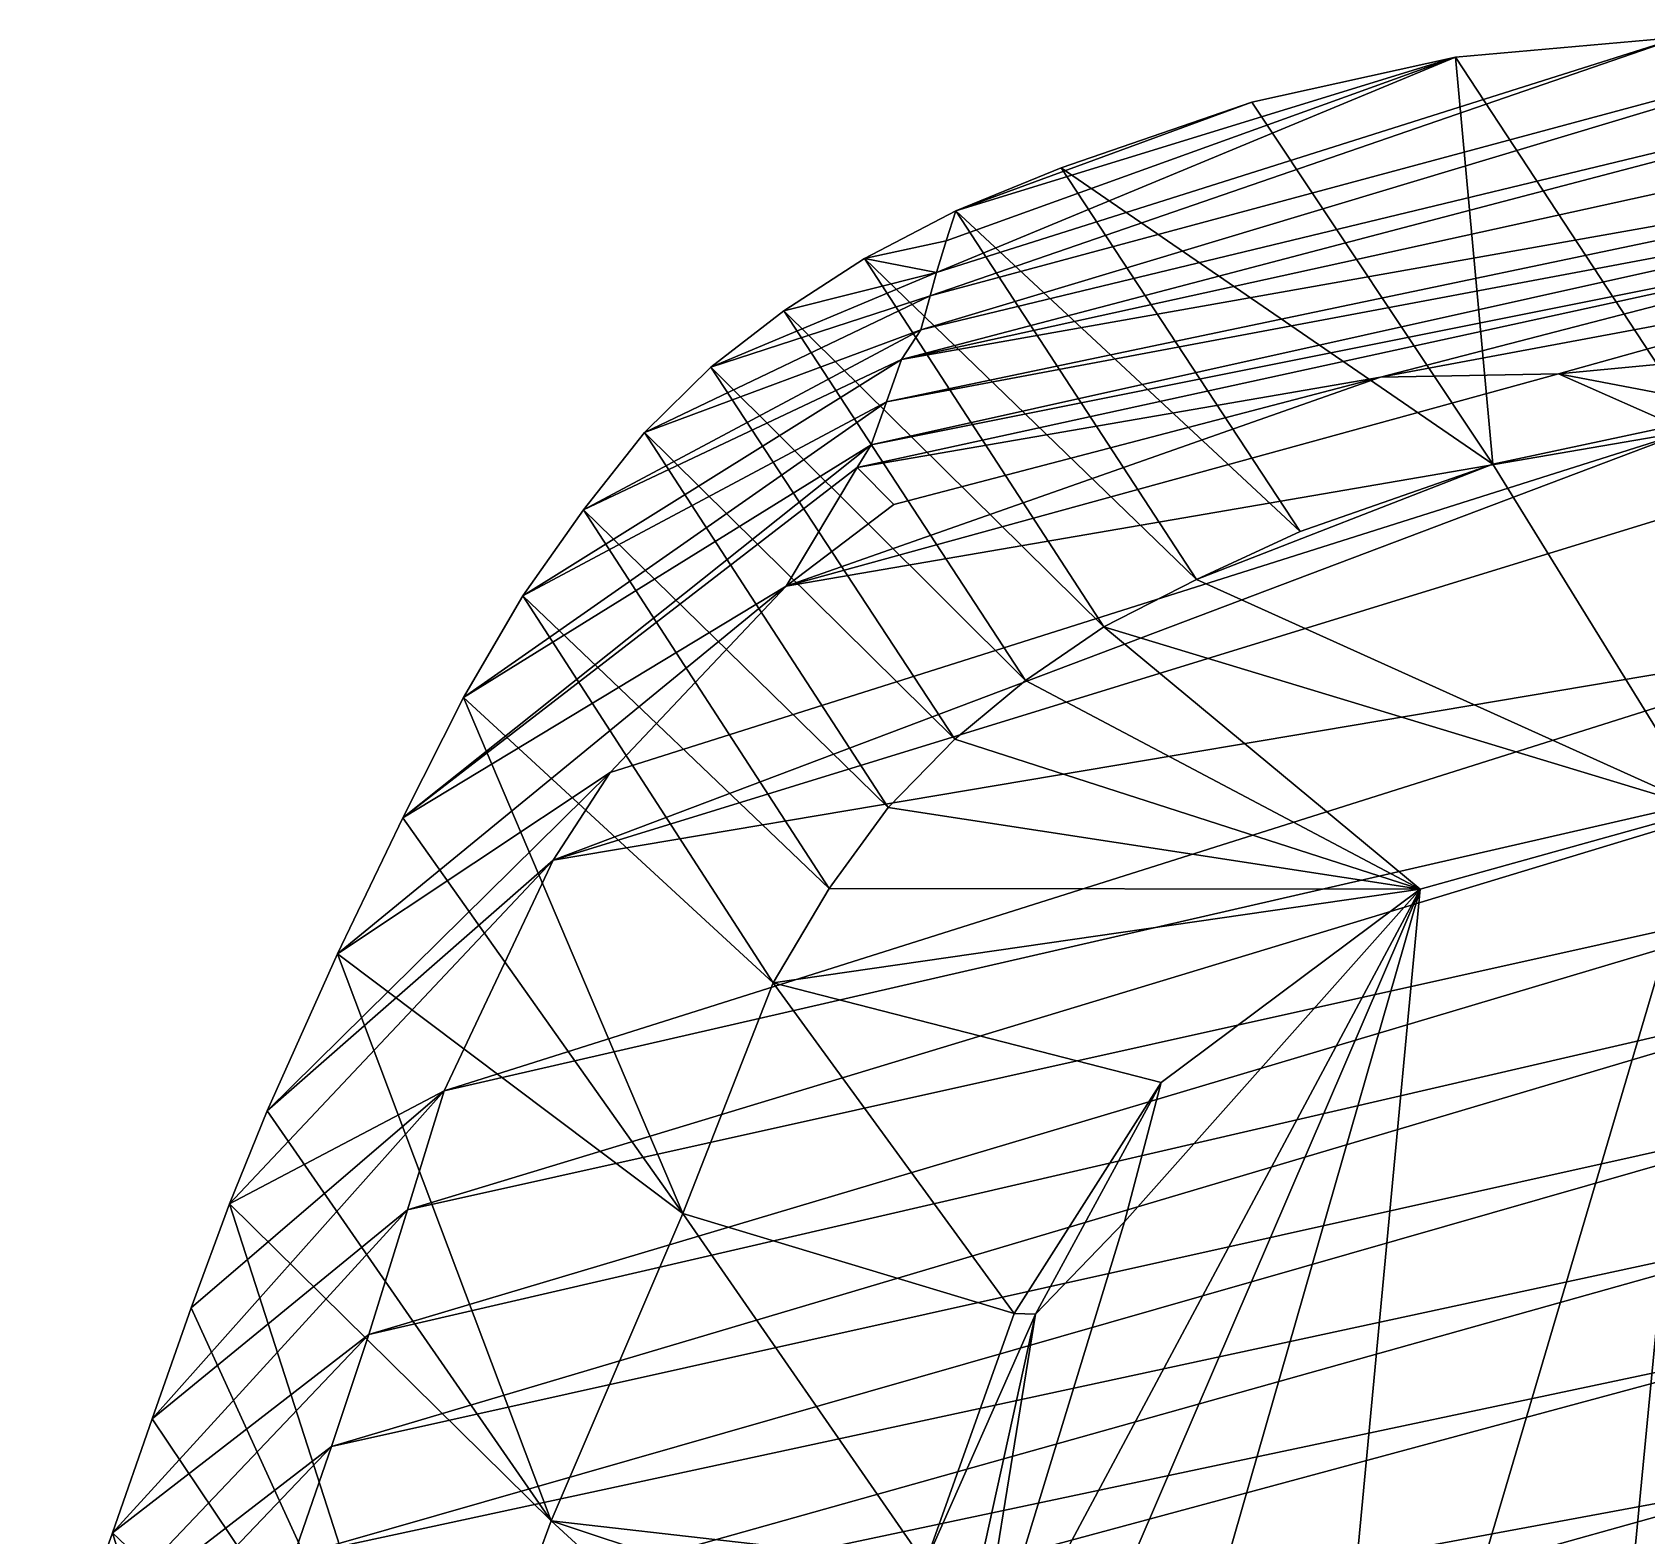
# Model space of a CAD drawing. Extents: x 0 to 165, y 0 to 73.
# Drawn here: x 122.87 to 135.32, y 42.26 to 53.87 of the extents above; entities that cross this region are included whole.
import ezdxf

# ---------------------------------------------------------------- set-up
doc = ezdxf.new("R2010")
doc.units = 0
doc.layers.get('0').update_dxf_attribs({"color": 1, "linetype": 'CONTINUOUS'})

msp = doc.modelspace()

# ---------------------------------------------------------------- linework, layer by layer
at = {"color": 40}
for points in [[(129.724, 51.57, 207.58), (138.616, 53.7149, 206.288), (137.359, 53.8658, 207.076)], [(137.359, 53.8658, 207.076), (129.795, 51.8316, 208.136), (129.724, 51.57, 207.58)], [(129.795, 51.8316, 208.136), (137.359, 53.8658, 207.076), (135.586, 53.827, 208.004)], [(129.576, 51.3406, 206.715), (138.937, 53.0007, 204.325), (139.556, 53.5354, 205.599)], [(129.795, 51.8316, 208.136), (129.846, 52.012, 208.551), (128.103, 51.2817, 209.431)], [(129.724, 51.57, 207.58), (129.795, 51.8316, 208.136), (127.591, 50.777, 209.227)], [(129.724, 51.57, 207.58), (127.12, 50.1813, 208.945), (129.576, 51.3406, 206.715)], [(126.195, 48.7336, 208.04), (129.342, 50.6822, 205.131), (129.459, 51.0142, 205.903)], [(125.727, 47.8042, 207.406), (129.234, 50.5077, 204.625), (129.342, 50.6822, 205.131)], [(125.727, 47.8042, 207.406), (129.342, 50.6822, 205.131), (126.195, 48.7336, 208.04)], [(125.224, 46.7532, 206.645), (128.684, 49.5918, 203.304), (125.727, 47.8042, 207.406)], [(125.224, 46.7532, 206.645), (127.327, 48.155, 202.752), (128.684, 49.5918, 203.304)], [(125.727, 47.8042, 207.406), (126.195, 48.7336, 208.04), (127.887, 44.7515, 211.224)], [(126.195, 48.7336, 208.04), (128.584, 46.5316, 212.305), (127.887, 44.7515, 211.224)], [(125.224, 46.7532, 206.645), (124.68, 45.5425, 205.757), (127.327, 48.155, 202.752)], [(125.727, 47.8042, 207.406), (127.887, 44.7515, 211.224), (125.224, 46.7532, 206.645)], [(130.247, 39.501, 207.439), (130.082, 40.7168, 208.418), (133.576, 47.254, 212.109)], [(125.224, 46.7532, 206.645), (127.887, 44.7515, 211.224), (126.872, 42.3796, 209.727)], [(125.968, 39.9244, 208.218), (126.872, 42.3796, 209.727), (129.348, 40.1045, 208.987)]]:
    msp.add_polyline3d(points, close=True, dxfattribs=at)
at = {"color": 30}
for points in [[(129.846, 52.012, 208.551), (129.795, 51.8316, 208.136), (135.586, 53.827, 208.004)], [(129.846, 52.012, 208.551), (135.586, 53.827, 208.004), (133.849, 53.6728, 208.733)], [(133.849, 53.6728, 208.733), (135.586, 53.827, 208.004), (135.694, 50.864, 212.081)], [(129.919, 52.2564, 209.164), (129.846, 52.012, 208.551), (133.849, 53.6728, 208.733)], [(129.919, 52.2564, 209.164), (133.849, 53.6728, 208.733), (129.993, 52.4892, 209.558)], [(129.993, 52.4892, 209.558), (133.849, 53.6728, 208.733), (132.279, 53.3275, 209.213)], [(132.279, 53.3275, 209.213), (133.849, 53.6728, 208.733), (134.137, 50.532, 212.585)], [(130.808, 52.8188, 209.501), (129.993, 52.4892, 209.558), (132.279, 53.3275, 209.213)], [(130.808, 52.8188, 209.501), (132.65, 50.0124, 212.931), (129.993, 52.4892, 209.558)], [(129.993, 52.4892, 209.558), (131.851, 49.6422, 213.073), (129.29, 52.1195, 209.591)], [(129.919, 52.2564, 209.164), (129.993, 52.4892, 209.558), (129.29, 52.1195, 209.591)], [(129.993, 52.4892, 209.558), (132.65, 50.0124, 212.931), (131.851, 49.6422, 213.073)], [(129.29, 52.1195, 209.591), (129.846, 52.012, 208.551), (129.919, 52.2564, 209.164)], [(129.29, 52.1195, 209.591), (131.137, 49.2785, 213.13), (128.667, 51.7168, 209.549)], [(128.667, 51.7168, 209.549), (129.846, 52.012, 208.551), (129.29, 52.1195, 209.591)], [(129.29, 52.1195, 209.591), (131.851, 49.6422, 213.073), (131.137, 49.2785, 213.13)], [(128.103, 51.2817, 209.431), (129.846, 52.012, 208.551), (128.667, 51.7168, 209.549)], [(127.591, 50.777, 209.227), (129.795, 51.8316, 208.136), (128.103, 51.2817, 209.431)], [(128.667, 51.7168, 209.549), (130.531, 48.8647, 213.134), (128.103, 51.2817, 209.431)], [(128.667, 51.7168, 209.549), (131.137, 49.2785, 213.13), (130.531, 48.8647, 213.134)], [(127.12, 50.1813, 208.945), (129.724, 51.57, 207.58), (127.591, 50.777, 209.227)], [(127.12, 50.1813, 208.945), (126.654, 49.5173, 208.544), (129.576, 51.3406, 206.715)], [(126.654, 49.5173, 208.544), (129.459, 51.0142, 205.903), (129.576, 51.3406, 206.715)], [(128.103, 51.2817, 209.431), (129.987, 48.4108, 213.043), (127.591, 50.777, 209.227)], [(128.103, 51.2817, 209.431), (130.531, 48.8647, 213.134), (129.987, 48.4108, 213.043)], [(126.654, 49.5173, 208.544), (126.195, 48.7336, 208.04), (129.459, 51.0142, 205.903)], [(127.591, 50.777, 209.227), (129.472, 47.8824, 212.884), (127.12, 50.1813, 208.945)], [(127.591, 50.777, 209.227), (129.987, 48.4108, 213.043), (129.472, 47.8824, 212.884)], [(127.12, 50.1813, 208.945), (129.016, 47.2599, 212.639), (126.654, 49.5173, 208.544)], [(127.12, 50.1813, 208.945), (129.472, 47.8824, 212.884), (129.016, 47.2599, 212.639)], [(126.654, 49.5173, 208.544), (128.584, 46.5316, 212.305), (126.195, 48.7336, 208.04)], [(126.654, 49.5173, 208.544), (129.016, 47.2599, 212.639), (128.584, 46.5316, 212.305)], [(130.082, 40.7168, 208.418), (131.295, 44.6867, 211.043), (133.576, 47.254, 212.109)], [(126.872, 42.3796, 209.727), (124.68, 45.5425, 205.757), (125.224, 46.7532, 206.645)], [(129.758, 42.0489, 210.041), (126.872, 42.3796, 209.727), (127.887, 44.7515, 211.224)], [(130.082, 40.7168, 208.418), (130.609, 43.975, 210.694), (131.295, 44.6867, 211.043)], [(129.804, 40.3169, 208.81), (130.609, 43.975, 210.694), (130.082, 40.7168, 208.418)], [(126.872, 42.3796, 209.727), (129.61, 41.4692, 209.739), (129.348, 40.1045, 208.987)], [(129.61, 41.4692, 209.739), (126.872, 42.3796, 209.727), (129.758, 42.0489, 210.041)]]:
    msp.add_polyline3d(points, close=True, dxfattribs=at)
at = {"color": 2}
for points in [[(138.616, 53.7149, 206.288), (129.724, 51.57, 207.58), (129.576, 51.3406, 206.715)], [(139.556, 53.5354, 205.599), (138.616, 53.7149, 206.288), (129.576, 51.3406, 206.715)], [(129.459, 51.0142, 205.903), (138.937, 53.0007, 204.325), (129.576, 51.3406, 206.715)], [(129.459, 51.0142, 205.903), (138.233, 52.6594, 203.497), (138.937, 53.0007, 204.325)], [(129.342, 50.6822, 205.131), (138.233, 52.6594, 203.497), (129.459, 51.0142, 205.903)], [(129.234, 50.5077, 204.625), (133.271, 51.2035, 202.277), (137.758, 52.368, 202.923)], [(129.342, 50.6822, 205.131), (129.234, 50.5077, 204.625), (137.758, 52.368, 202.923)], [(129.234, 50.5077, 204.625), (125.727, 47.8042, 207.406), (128.684, 49.5918, 203.304)], [(124.68, 45.5425, 205.757), (124.389, 44.8257, 205.255), (126.887, 47.4775, 202.356)], [(130.885, 37.885, 206.04), (133.576, 47.254, 212.109), (132.631, 37.2045, 204.858)], [(124.094, 44.0235, 204.736), (123.794, 43.1673, 204.19), (126.045, 45.6963, 201.337)], [(124.389, 44.8257, 205.255), (124.094, 44.0235, 204.736), (126.045, 45.6963, 201.337)], [(124.68, 45.5425, 205.757), (126.872, 42.3796, 209.727), (124.389, 44.8257, 205.255)], [(124.094, 44.0235, 204.736), (124.389, 44.8257, 205.255), (125.968, 39.9244, 208.218)], [(124.389, 44.8257, 205.255), (126.872, 42.3796, 209.727), (125.968, 39.9244, 208.218)], [(125.078, 37.105, 206.448), (123.487, 42.286, 203.615), (125.968, 39.9244, 208.218)]]:
    msp.add_polyline3d(points, close=True, dxfattribs=at)
at = {"color": 1}
for points in [[(134.137, 50.532, 212.585), (133.849, 53.6728, 208.733), (135.694, 50.864, 212.081)], [(134.137, 50.532, 212.585), (130.808, 52.8188, 209.501), (132.279, 53.3275, 209.213)], [(132.65, 50.0124, 212.931), (130.808, 52.8188, 209.501), (134.137, 50.532, 212.585)], [(131.851, 49.6422, 213.073), (132.65, 50.0124, 212.931), (134.137, 50.532, 212.585)], [(131.851, 49.6422, 213.073), (134.137, 50.532, 212.585), (135.785, 47.8681, 211.708)], [(131.137, 49.2785, 213.13), (131.851, 49.6422, 213.073), (135.785, 47.8681, 211.708)], [(130.531, 48.8647, 213.134), (131.137, 49.2785, 213.13), (133.576, 47.254, 212.109)], [(131.137, 49.2785, 213.13), (135.785, 47.8681, 211.708), (133.576, 47.254, 212.109)], [(129.472, 47.8824, 212.884), (129.987, 48.4108, 213.043), (133.576, 47.254, 212.109)], [(128.584, 46.5316, 212.305), (129.016, 47.2599, 212.639), (133.576, 47.254, 212.109)], [(128.584, 46.5316, 212.305), (133.576, 47.254, 212.109), (131.579, 45.7608, 211.671)], [(128.584, 46.5316, 212.305), (131.579, 45.7608, 211.671), (130.444, 43.9787, 210.941)]]:
    msp.add_polyline3d(points, close=True, dxfattribs=at)
at = {"color": 60}
for points in [[(137.758, 52.368, 202.923), (138.233, 52.6594, 203.497), (129.342, 50.6822, 205.131)], [(137.758, 52.368, 202.923), (133.271, 51.2035, 202.277), (137.141, 51.9271, 202.167)], [(129.517, 50.223, 203.429), (133.271, 51.2035, 202.277), (129.234, 50.5077, 204.625)], [(127.327, 48.155, 202.752), (126.887, 47.4775, 202.356), (135.645, 50.7868, 200.617)], [(127.327, 48.155, 202.752), (135.645, 50.7868, 200.617), (128.684, 49.5918, 203.304)], [(129.517, 50.223, 203.429), (129.234, 50.5077, 204.625), (128.684, 49.5918, 203.304)], [(127.327, 48.155, 202.752), (124.68, 45.5425, 205.757), (126.887, 47.4775, 202.356)], [(134.752, 37.1391, 203.869), (132.631, 37.2045, 204.858), (135.785, 47.8681, 211.708)], [(123.794, 43.1673, 204.19), (125.763, 44.7792, 200.798), (126.045, 45.6963, 201.337)], [(123.794, 43.1673, 204.19), (123.487, 42.286, 203.615), (125.763, 44.7792, 200.798)], [(123.794, 43.1673, 204.19), (124.094, 44.0235, 204.736), (125.968, 39.9244, 208.218)], [(123.173, 41.4059, 203.006), (125.176, 42.9522, 199.677), (125.464, 43.8168, 200.228)], [(123.487, 42.286, 203.615), (123.173, 41.4059, 203.006), (125.464, 43.8168, 200.228)], [(123.794, 43.1673, 204.19), (125.968, 39.9244, 208.218), (123.487, 42.286, 203.615)], [(123.173, 41.4059, 203.006), (123.487, 42.286, 203.615), (125.078, 37.105, 206.448)]]:
    msp.add_polyline3d(points, close=True, dxfattribs=at)
at = {"color": 70}
for points in [[(134.645, 51.2298, 201.567), (137.141, 51.9271, 202.167), (133.271, 51.2035, 202.277)], [(137.141, 51.9271, 202.167), (134.645, 51.2298, 201.567), (136.406, 51.3983, 201.206)], [(135.992, 50.9725, 200.75), (136.406, 51.3983, 201.206), (134.645, 51.2298, 201.567)], [(134.645, 51.2298, 201.567), (128.684, 49.5918, 203.304), (135.645, 50.7868, 200.617)], [(134.645, 51.2298, 201.567), (133.271, 51.2035, 202.277), (128.684, 49.5918, 203.304)], [(133.271, 51.2035, 202.277), (129.517, 50.223, 203.429), (128.684, 49.5918, 203.304)], [(126.887, 47.4775, 202.356), (136.266, 50.3663, 199.863), (135.645, 50.7868, 200.617)], [(126.887, 47.4775, 202.356), (137.141, 49.2051, 198.302), (136.266, 50.3663, 199.863)], [(126.045, 45.6963, 201.337), (137.141, 49.2051, 198.302), (126.887, 47.4775, 202.356)], [(125.763, 44.7792, 200.798), (137.313, 48.2844, 197.422), (126.045, 45.6963, 201.337)], [(126.887, 47.4775, 202.356), (124.389, 44.8257, 205.255), (126.045, 45.6963, 201.337)], [(122.868, 40.5331, 202.396), (125.176, 42.9522, 199.677), (123.173, 41.4059, 203.006)], [(122.868, 40.5331, 202.396), (124.884, 42.1043, 199.12), (125.176, 42.9522, 199.677)]]:
    msp.add_polyline3d(points, close=True, dxfattribs=at)
at = {"color": 80}
for points in [[(135.645, 50.7868, 200.617), (135.992, 50.9725, 200.75), (134.645, 51.2298, 201.567)], [(125.464, 43.8168, 200.228), (137.278, 47.3416, 196.652), (125.763, 44.7792, 200.798)], [(125.176, 42.9522, 199.677), (124.884, 42.1043, 199.12), (137.094, 45.6053, 195.493)], [(125.464, 43.8168, 200.228), (125.763, 44.7792, 200.798), (123.487, 42.286, 203.615)]]:
    msp.add_polyline3d(points, close=True, dxfattribs=at)
at = {"color": 20}
for points in [[(135.694, 50.864, 212.081), (135.785, 47.8681, 211.708), (134.137, 50.532, 212.585)], [(133.576, 47.254, 212.109), (129.987, 48.4108, 213.043), (130.531, 48.8647, 213.134)], [(137.686, 47.9964, 211.012), (134.752, 37.1391, 203.869), (135.785, 47.8681, 211.708)], [(133.576, 47.254, 212.109), (129.016, 47.2599, 212.639), (129.472, 47.8824, 212.884)], [(135.785, 47.8681, 211.708), (132.631, 37.2045, 204.858), (133.576, 47.254, 212.109)], [(133.576, 47.254, 212.109), (130.885, 37.885, 206.04), (130.247, 39.501, 207.439)], [(131.295, 44.6867, 211.043), (131.579, 45.7608, 211.671), (133.576, 47.254, 212.109)], [(127.887, 44.7515, 211.224), (128.584, 46.5316, 212.305), (130.444, 43.9787, 210.941)], [(130.609, 43.975, 210.694), (130.444, 43.9787, 210.941), (131.579, 45.7608, 211.671)], [(131.295, 44.6867, 211.043), (130.609, 43.975, 210.694), (131.579, 45.7608, 211.671)], [(130.444, 43.9787, 210.941), (129.758, 42.0489, 210.041), (127.887, 44.7515, 211.224)], [(130.444, 43.9787, 210.941), (130.609, 43.975, 210.694), (129.758, 42.0489, 210.041)], [(130.609, 43.975, 210.694), (129.804, 40.3169, 208.81), (129.758, 42.0489, 210.041)]]:
    msp.add_polyline3d(points, close=True, dxfattribs=at)
at = {"color": 3}
for points in [[(137.141, 49.2051, 198.302), (126.045, 45.6963, 201.337), (137.313, 48.2844, 197.422)], [(137.313, 48.2844, 197.422), (125.763, 44.7792, 200.798), (137.278, 47.3416, 196.652)], [(124.614, 41.2414, 198.607), (136.928, 44.7018, 194.936), (124.884, 42.1043, 199.12)], [(124.331, 40.4602, 198.069), (136.718, 43.8036, 194.277), (124.614, 41.2414, 198.607)], [(124.331, 40.4602, 198.069), (123.908, 39.1976, 197.271), (136.492, 42.7153, 193.546)], [(123.908, 39.1976, 197.271), (136.234, 41.5652, 192.724), (136.492, 42.7153, 193.546)]]:
    msp.add_polyline3d(points, close=True, dxfattribs=at)
at = {"color": 100}
for points in [[(137.278, 47.3416, 196.652), (125.464, 43.8168, 200.228), (137.273, 46.5483, 196.088)], [(137.273, 46.5483, 196.088), (125.464, 43.8168, 200.228), (125.176, 42.9522, 199.677)], [(137.094, 45.6053, 195.493), (137.273, 46.5483, 196.088), (125.176, 42.9522, 199.677)], [(137.094, 45.6053, 195.493), (124.884, 42.1043, 199.12), (136.928, 44.7018, 194.936)], [(136.928, 44.7018, 194.936), (124.614, 41.2414, 198.607), (136.718, 43.8036, 194.277)]]:
    msp.add_polyline3d(points, close=True, dxfattribs=at)
at = {"color": 110}
msp.add_polyline3d([(136.718, 43.8036, 194.277), (124.331, 40.4602, 198.069), (136.492, 42.7153, 193.546)], close=True, dxfattribs=at)

doc.saveas('drawing.dxf')
